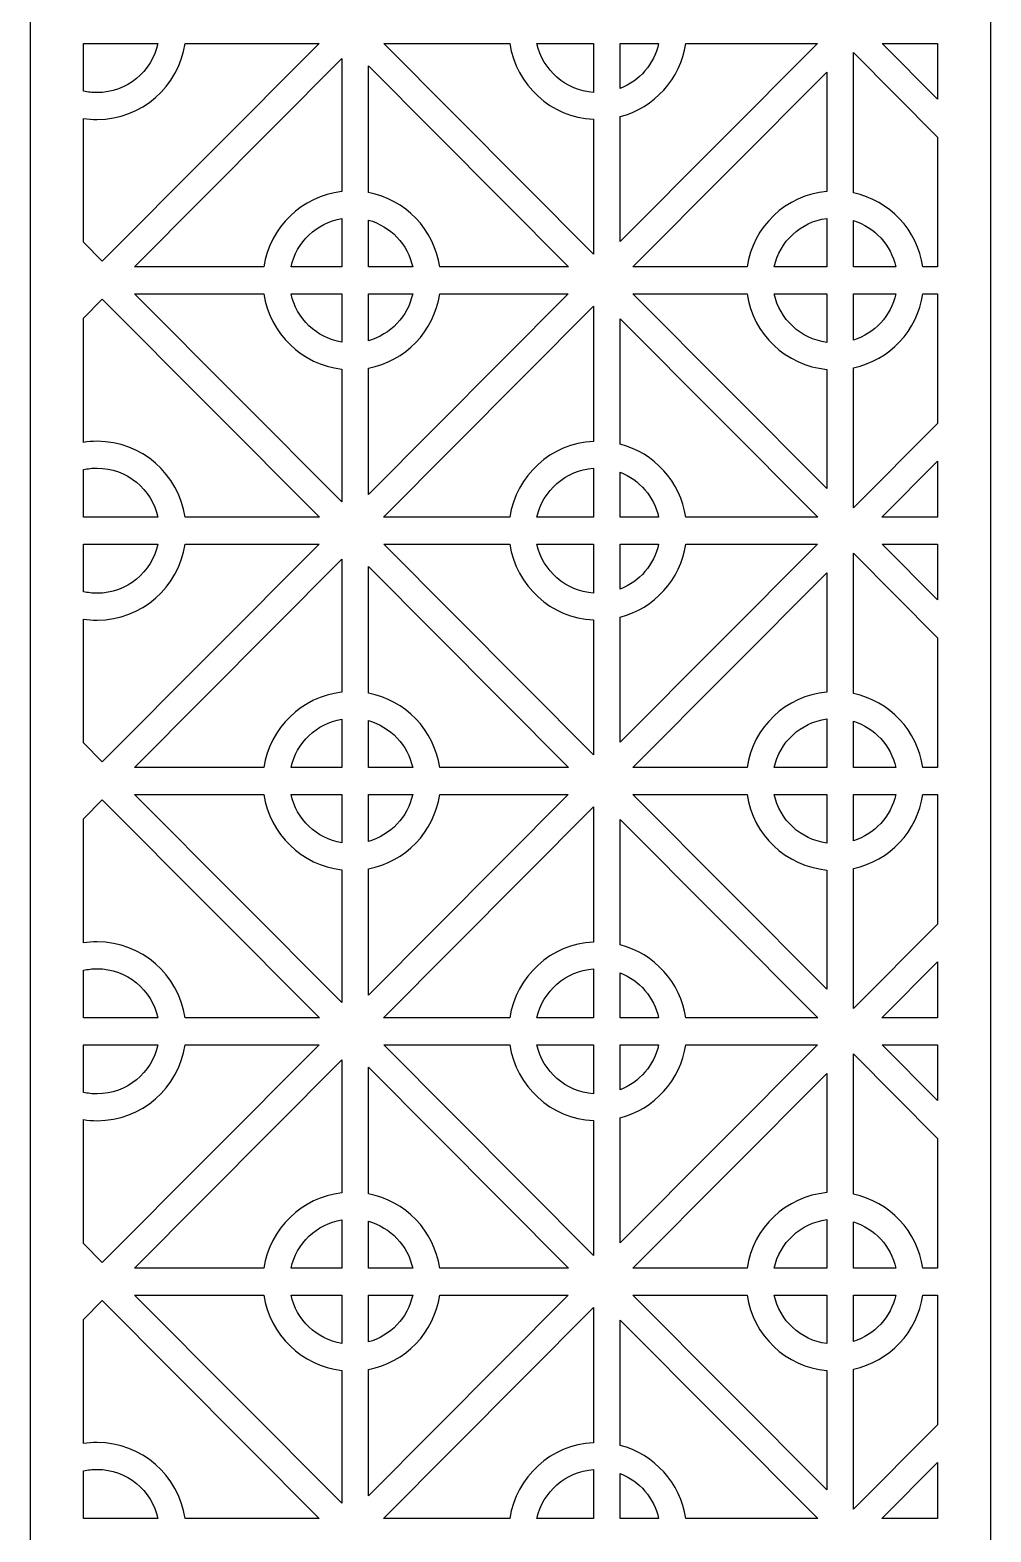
# Model space of a CAD drawing. Header units: centimetres. Extents: x -8.5 to 0.2, y -11.2 to 12.7.
# Drawn here: x -3.7 to 0.19, y 1.13 to 7.23 of the extents above; entities that cross this region are included whole.
import ezdxf

# ---------------------------------------------------------------- set-up
doc = ezdxf.new("R2010")
doc.units = ezdxf.units.CM
doc.header["$MEASUREMENT"] = 0
doc.layers.add('layer 1', color=7, linetype='Continuous')

msp = doc.modelspace()

# ---------------------------------------------------------------- linework, layer by layer
at = {"layer": 'layer 1', "color": 114}
for points, knots in [([(-3.70413, -11.21428), (-3.70413, -11.21428), (-3.70413, 12.68389), (-3.70413, 12.68389), (-3.70413, 12.68389), (-3.70413, 12.68389), (0.19466, 12.68389), (0.19466, 12.68389), (0.19466, 12.68389), (0.19466, 12.68389), (0.19466, -11.21428), (0.19466, -11.21428), (0.19466, -11.21428), (0.19466, -11.21428), (-3.70413, -11.21428), (-3.70413, -11.21428)], [0, 0, 0, 0, 0.2, 0.2, 0.2, 0.2, 0.4, 0.4, 0.4, 0.4, 0.6, 0.6, 0.6, 0.6, 1, 1, 1, 1]), ([(-3.18511, 7.17312), (-3.18511, 7.17312), (-3.48753, 7.17312), (-3.48753, 7.17312), (-3.48753, 7.17312), (-3.48753, 7.17312), (-3.48753, 6.97983), (-3.48753, 6.97983), (-3.48753, 6.97983), (-3.46965, 6.9758), (-3.45106, 6.97366), (-3.43198, 6.97366), (-3.43198, 6.97366), (-3.31103, 6.97366), (-3.20991, 7.05908), (-3.18511, 7.17312)], [0, 0, 0, 0, 0.2, 0.2, 0.2, 0.2, 0.4, 0.4, 0.4, 0.4, 0.6, 0.6, 0.6, 0.6, 1, 1, 1, 1]), ([(-3.48753, 6.36642), (-3.48753, 6.36642), (-3.41104, 6.28957), (-3.41104, 6.28957), (-3.41104, 6.28957), (-3.41104, 6.28957), (-2.53151, 7.17312), (-2.53151, 7.17312), (-2.53151, 7.17312), (-2.53151, 7.17312), (-3.07502, 7.17312), (-3.07502, 7.17312), (-3.07502, 7.17312), (-3.10116, 6.99866), (-3.25104, 6.86487), (-3.43198, 6.86487), (-3.43198, 6.86487), (-3.45087, 6.86487), (-3.46942, 6.86633), (-3.48753, 6.86914), (-3.48753, 6.86914), (-3.48753, 6.86914), (-3.48753, 6.36642), (-3.48753, 6.36642)], [0, 0, 0, 0, 0.1428571, 0.1428571, 0.1428571, 0.1428571, 0.2857143, 0.2857143, 0.2857143, 0.2857143, 0.4285714, 0.4285714, 0.4285714, 0.4285714, 0.5714286, 0.5714286, 0.5714286, 0.5714286, 0.7142857, 0.7142857, 0.7142857, 0.7142857, 1, 1, 1, 1]), ([(-1.75745, 7.17312), (-1.75745, 7.17312), (-2.26863, 7.17312), (-2.26863, 7.17312), (-2.26863, 7.17312), (-2.26863, 7.17312), (-1.41796, 6.31856), (-1.41796, 6.31856), (-1.41796, 6.31856), (-1.41796, 6.31856), (-1.41796, 6.8653), (-1.41796, 6.8653), (-1.41796, 6.8653), (-1.591, 6.87358), (-1.73216, 7.00431), (-1.75745, 7.17312)], [0, 0, 0, 0, 0.2, 0.2, 0.2, 0.2, 0.4, 0.4, 0.4, 0.4, 0.6, 0.6, 0.6, 0.6, 1, 1, 1, 1]), ([(-1.41796, 7.17312), (-1.41796, 7.17312), (-1.64736, 7.17312), (-1.64736, 7.17312), (-1.64736, 7.17312), (-1.62376, 7.06461), (-1.53108, 6.98204), (-1.41796, 6.97428), (-1.41796, 6.97428), (-1.41796, 6.97428), (-1.41796, 7.17312), (-1.41796, 7.17312)], [0, 0, 0, 0, 0.25, 0.25, 0.25, 0.25, 0.5, 0.5, 0.5, 0.5, 1, 1, 1, 1]), ([(-1.15363, 7.17312), (-1.15363, 7.17312), (-1.30966, 7.17312), (-1.30966, 7.17312), (-1.30966, 7.17312), (-1.30966, 7.17312), (-1.30966, 6.99058), (-1.30966, 6.99058), (-1.30966, 6.99058), (-1.23136, 7.02091), (-1.17186, 7.08927), (-1.15363, 7.17312)], [0, 0, 0, 0, 0.25, 0.25, 0.25, 0.25, 0.5, 0.5, 0.5, 0.5, 1, 1, 1, 1]), ([(-0.50958, 7.17312), (-0.50958, 7.17312), (-1.04354, 7.17312), (-1.04354, 7.17312), (-1.04354, 7.17312), (-1.06514, 7.02892), (-1.1713, 6.9125), (-1.30966, 6.87646), (-1.30966, 6.87646), (-1.30966, 6.87646), (-1.30966, 6.36939), (-1.30966, 6.36939), (-1.30966, 6.36939), (-1.30966, 6.36939), (-0.50958, 7.17312), (-0.50958, 7.17312)], [0, 0, 0, 0, 0.2, 0.2, 0.2, 0.2, 0.4, 0.4, 0.4, 0.4, 0.6, 0.6, 0.6, 0.6, 1, 1, 1, 1]), ([(-0.02194, 6.79347), (-0.02194, 6.79347), (-0.36357, 7.13666), (-0.36357, 7.13666), (-0.36357, 7.13666), (-0.36357, 7.13666), (-0.36357, 6.56685), (-0.36357, 6.56685), (-0.36357, 6.56685), (-0.21736, 6.53595), (-0.1037, 6.41616), (-0.08126, 6.26638), (-0.08126, 6.26638), (-0.08126, 6.26638), (-0.02194, 6.26638), (-0.02194, 6.26638), (-0.02194, 6.26638), (-0.02194, 6.26638), (-0.02194, 6.79347), (-0.02194, 6.79347)], [0, 0, 0, 0, 0.1666667, 0.1666667, 0.1666667, 0.1666667, 0.3333333, 0.3333333, 0.3333333, 0.3333333, 0.5, 0.5, 0.5, 0.5, 0.6666667, 0.6666667, 0.6666667, 0.6666667, 1, 1, 1, 1]), ([(-0.02194, 7.17312), (-0.02194, 7.17312), (-0.2467, 7.17312), (-0.2467, 7.17312), (-0.2467, 7.17312), (-0.2467, 7.17312), (-0.02194, 6.94733), (-0.02194, 6.94733), (-0.02194, 6.94733), (-0.02194, 6.94733), (-0.02194, 7.17312), (-0.02194, 7.17312)], [0, 0, 0, 0, 0.25, 0.25, 0.25, 0.25, 0.5, 0.5, 0.5, 0.5, 1, 1, 1, 1]), ([(-3.28096, 6.26638), (-3.28096, 6.26638), (-2.75537, 6.26638), (-2.75537, 6.26638), (-2.75537, 6.26638), (-2.73125, 6.42736), (-2.60176, 6.55369), (-2.43973, 6.57225), (-2.43973, 6.57225), (-2.43973, 6.57225), (-2.43973, 7.11146), (-2.43973, 7.11146), (-2.43973, 7.11146), (-2.43973, 7.11146), (-3.28096, 6.26638), (-3.28096, 6.26638)], [0, 0, 0, 0, 0.2, 0.2, 0.2, 0.2, 0.4, 0.4, 0.4, 0.4, 0.6, 0.6, 0.6, 0.6, 1, 1, 1, 1]), ([(-2.04146, 6.26638), (-2.04146, 6.26638), (-1.51918, 6.26638), (-1.51918, 6.26638), (-1.51918, 6.26638), (-1.51918, 6.26638), (-2.33143, 7.08235), (-2.33143, 7.08235), (-2.33143, 7.08235), (-2.33143, 7.08235), (-2.33143, 6.56837), (-2.33143, 6.56837), (-2.33143, 6.56837), (-2.18155, 6.54011), (-2.06429, 6.41877), (-2.04146, 6.26638)], [0, 0, 0, 0, 0.2, 0.2, 0.2, 0.2, 0.4, 0.4, 0.4, 0.4, 0.6, 0.6, 0.6, 0.6, 1, 1, 1, 1]), ([(-1.25903, 6.26638), (-1.25903, 6.26638), (-0.79517, 6.26638), (-0.79517, 6.26638), (-0.79517, 6.26638), (-0.77067, 6.42989), (-0.63746, 6.55766), (-0.47187, 6.57305), (-0.47187, 6.57305), (-0.47187, 6.57305), (-0.47187, 7.05714), (-0.47187, 7.05714), (-0.47187, 7.05714), (-0.47187, 7.05714), (-1.25903, 6.26638), (-1.25903, 6.26638)], [0, 0, 0, 0, 0.2, 0.2, 0.2, 0.2, 0.4, 0.4, 0.4, 0.4, 0.6, 0.6, 0.6, 0.6, 1, 1, 1, 1]), ([(-2.64528, 6.26638), (-2.64528, 6.26638), (-2.43973, 6.26638), (-2.43973, 6.26638), (-2.43973, 6.26638), (-2.43973, 6.26638), (-2.43973, 6.46244), (-2.43973, 6.46244), (-2.43973, 6.46244), (-2.54186, 6.44556), (-2.62336, 6.36715), (-2.64528, 6.26638)], [0, 0, 0, 0, 0.25, 0.25, 0.25, 0.25, 0.5, 0.5, 0.5, 0.5, 1, 1, 1, 1]), ([(-0.68507, 6.26638), (-0.68507, 6.26638), (-0.47187, 6.26638), (-0.47187, 6.26638), (-0.47187, 6.26638), (-0.47187, 6.26638), (-0.47187, 6.46359), (-0.47187, 6.46359), (-0.47187, 6.46359), (-0.57756, 6.44945), (-0.66262, 6.36966), (-0.68507, 6.26638)], [0, 0, 0, 0, 0.25, 0.25, 0.25, 0.25, 0.5, 0.5, 0.5, 0.5, 1, 1, 1, 1]), ([(-2.33143, 6.26638), (-2.33143, 6.26638), (-2.15155, 6.26638), (-2.15155, 6.26638), (-2.15155, 6.26638), (-2.1716, 6.35856), (-2.2415, 6.43201), (-2.33143, 6.4568), (-2.33143, 6.4568), (-2.33143, 6.4568), (-2.33143, 6.26638), (-2.33143, 6.26638)], [0, 0, 0, 0, 0.25, 0.25, 0.25, 0.25, 0.5, 0.5, 0.5, 0.5, 1, 1, 1, 1]), ([(-0.36357, 6.45457), (-0.36357, 6.45457), (-0.36357, 6.26638), (-0.36357, 6.26638), (-0.36357, 6.26638), (-0.36357, 6.26638), (-0.19135, 6.26638), (-0.19135, 6.26638), (-0.19135, 6.26638), (-0.21082, 6.35592), (-0.27733, 6.42781), (-0.36357, 6.45457)], [0, 0, 0, 0, 0.25, 0.25, 0.25, 0.25, 0.5, 0.5, 0.5, 0.5, 1, 1, 1, 1]), ([(-2.75537, 6.15759), (-2.75537, 6.15759), (-3.27965, 6.15759), (-3.27965, 6.15759), (-3.27965, 6.15759), (-3.27965, 6.15759), (-2.43973, 5.31384), (-2.43973, 5.31384), (-2.43973, 5.31384), (-2.43973, 5.31384), (-2.43973, 5.85171), (-2.43973, 5.85171), (-2.43973, 5.85171), (-2.60176, 5.87027), (-2.73125, 5.99661), (-2.75537, 6.15759)], [0, 0, 0, 0, 0.2, 0.2, 0.2, 0.2, 0.4, 0.4, 0.4, 0.4, 0.6, 0.6, 0.6, 0.6, 1, 1, 1, 1]), ([(-2.43973, 6.15759), (-2.43973, 6.15759), (-2.64528, 6.15759), (-2.64528, 6.15759), (-2.64528, 6.15759), (-2.62336, 6.05681), (-2.54186, 5.97841), (-2.43973, 5.96153), (-2.43973, 5.96153), (-2.43973, 5.96153), (-2.43973, 6.15759), (-2.43973, 6.15759)], [0, 0, 0, 0, 0.25, 0.25, 0.25, 0.25, 0.5, 0.5, 0.5, 0.5, 1, 1, 1, 1]), ([(-2.15155, 6.15759), (-2.15155, 6.15759), (-2.33143, 6.15759), (-2.33143, 6.15759), (-2.33143, 6.15759), (-2.33143, 6.15759), (-2.33143, 5.96717), (-2.33143, 5.96717), (-2.33143, 5.96717), (-2.2415, 5.99195), (-2.1716, 6.06541), (-2.15155, 6.15759)], [0, 0, 0, 0, 0.25, 0.25, 0.25, 0.25, 0.5, 0.5, 0.5, 0.5, 1, 1, 1, 1]), ([(-1.52049, 6.15759), (-1.52049, 6.15759), (-2.04146, 6.15759), (-2.04146, 6.15759), (-2.04146, 6.15759), (-2.06429, 6.0052), (-2.18155, 5.88386), (-2.33143, 5.85559), (-2.33143, 5.85559), (-2.33143, 5.85559), (-2.33143, 5.34294), (-2.33143, 5.34294), (-2.33143, 5.34294), (-2.33143, 5.34294), (-1.52049, 6.15759), (-1.52049, 6.15759)], [0, 0, 0, 0, 0.2, 0.2, 0.2, 0.2, 0.4, 0.4, 0.4, 0.4, 0.6, 0.6, 0.6, 0.6, 1, 1, 1, 1]), ([(-0.79517, 6.15759), (-0.79517, 6.15759), (-1.25772, 6.15759), (-1.25772, 6.15759), (-1.25772, 6.15759), (-1.25772, 6.15759), (-0.47187, 5.36815), (-0.47187, 5.36815), (-0.47187, 5.36815), (-0.47187, 5.36815), (-0.47187, 5.85092), (-0.47187, 5.85092), (-0.47187, 5.85092), (-0.63746, 5.86631), (-0.77067, 5.99408), (-0.79517, 6.15759)], [0, 0, 0, 0, 0.2, 0.2, 0.2, 0.2, 0.4, 0.4, 0.4, 0.4, 0.6, 0.6, 0.6, 0.6, 1, 1, 1, 1]), ([(-0.47187, 6.15759), (-0.47187, 6.15759), (-0.68508, 6.15759), (-0.68508, 6.15759), (-0.68508, 6.15759), (-0.66262, 6.05431), (-0.57756, 5.97452), (-0.47187, 5.96038), (-0.47187, 5.96038), (-0.47187, 5.96038), (-0.47187, 6.15759), (-0.47187, 6.15759)], [0, 0, 0, 0, 0.25, 0.25, 0.25, 0.25, 0.5, 0.5, 0.5, 0.5, 1, 1, 1, 1]), ([(-0.19135, 6.15759), (-0.19135, 6.15759), (-0.36357, 6.15759), (-0.36357, 6.15759), (-0.36357, 6.15759), (-0.36357, 6.15759), (-0.36357, 5.9694), (-0.36357, 5.9694), (-0.36357, 5.9694), (-0.27734, 5.99616), (-0.21082, 6.06805), (-0.19135, 6.15759)], [0, 0, 0, 0, 0.25, 0.25, 0.25, 0.25, 0.5, 0.5, 0.5, 0.5, 1, 1, 1, 1]), ([(-0.02194, 6.15759), (-0.02194, 6.15759), (-0.08126, 6.15759), (-0.08126, 6.15759), (-0.08126, 6.15759), (-0.1037, 6.00781), (-0.21736, 5.88802), (-0.36357, 5.85712), (-0.36357, 5.85712), (-0.36357, 5.85712), (-0.36357, 5.28863), (-0.36357, 5.28863), (-0.36357, 5.28863), (-0.36357, 5.28863), (-0.02194, 5.63182), (-0.02194, 5.63182), (-0.02194, 5.63182), (-0.02194, 5.63182), (-0.02194, 6.15759), (-0.02194, 6.15759)], [0, 0, 0, 0, 0.1666667, 0.1666667, 0.1666667, 0.1666667, 0.3333333, 0.3333333, 0.3333333, 0.3333333, 0.5, 0.5, 0.5, 0.5, 0.6666667, 0.6666667, 0.6666667, 0.6666667, 1, 1, 1, 1]), ([(-3.07502, 5.25085), (-3.07502, 5.25085), (-2.53019, 5.25085), (-2.53019, 5.25085), (-2.53019, 5.25085), (-2.53019, 5.25085), (-3.41104, 6.13572), (-3.41104, 6.13572), (-3.41104, 6.13572), (-3.41104, 6.13572), (-3.48753, 6.05887), (-3.48753, 6.05887), (-3.48753, 6.05887), (-3.48753, 6.05887), (-3.48753, 5.55483), (-3.48753, 5.55483), (-3.48753, 5.55483), (-3.46942, 5.55764), (-3.45087, 5.5591), (-3.43198, 5.5591), (-3.43198, 5.5591), (-3.25104, 5.5591), (-3.10116, 5.4253), (-3.07502, 5.25085)], [0, 0, 0, 0, 0.1428571, 0.1428571, 0.1428571, 0.1428571, 0.2857143, 0.2857143, 0.2857143, 0.2857143, 0.4285714, 0.4285714, 0.4285714, 0.4285714, 0.5714286, 0.5714286, 0.5714286, 0.5714286, 0.7142857, 0.7142857, 0.7142857, 0.7142857, 1, 1, 1, 1]), ([(-2.26995, 5.25085), (-2.26995, 5.25085), (-1.75745, 5.25085), (-1.75745, 5.25085), (-1.75745, 5.25085), (-1.73216, 5.41966), (-1.591, 5.55039), (-1.41796, 5.55867), (-1.41796, 5.55867), (-1.41796, 5.55867), (-1.41796, 6.10673), (-1.41796, 6.10673), (-1.41796, 6.10673), (-1.41796, 6.10673), (-2.26995, 5.25085), (-2.26995, 5.25085)], [0, 0, 0, 0, 0.2, 0.2, 0.2, 0.2, 0.4, 0.4, 0.4, 0.4, 0.6, 0.6, 0.6, 0.6, 1, 1, 1, 1]), ([(-1.04354, 5.25085), (-1.04354, 5.25085), (-0.50826, 5.25085), (-0.50826, 5.25085), (-0.50826, 5.25085), (-0.50826, 5.25085), (-1.30966, 6.0559), (-1.30966, 6.0559), (-1.30966, 6.0559), (-1.30966, 6.0559), (-1.30966, 5.54751), (-1.30966, 5.54751), (-1.30966, 5.54751), (-1.1713, 5.51147), (-1.06514, 5.39505), (-1.04354, 5.25085)], [0, 0, 0, 0, 0.2, 0.2, 0.2, 0.2, 0.4, 0.4, 0.4, 0.4, 0.6, 0.6, 0.6, 0.6, 1, 1, 1, 1]), ([(-3.48753, 5.25085), (-3.48753, 5.25085), (-3.18511, 5.25085), (-3.18511, 5.25085), (-3.18511, 5.25085), (-3.20991, 5.36489), (-3.31103, 5.45031), (-3.43198, 5.45031), (-3.43198, 5.45031), (-3.45106, 5.45031), (-3.46965, 5.44816), (-3.48753, 5.44413), (-3.48753, 5.44413), (-3.48753, 5.44413), (-3.48753, 5.25085), (-3.48753, 5.25085)], [0, 0, 0, 0, 0.2, 0.2, 0.2, 0.2, 0.4, 0.4, 0.4, 0.4, 0.6, 0.6, 0.6, 0.6, 1, 1, 1, 1]), ([(-1.64736, 5.25085), (-1.64736, 5.25085), (-1.41796, 5.25085), (-1.41796, 5.25085), (-1.41796, 5.25085), (-1.41796, 5.25085), (-1.41796, 5.44969), (-1.41796, 5.44969), (-1.41796, 5.44969), (-1.53108, 5.44193), (-1.62376, 5.35935), (-1.64736, 5.25085)], [0, 0, 0, 0, 0.25, 0.25, 0.25, 0.25, 0.5, 0.5, 0.5, 0.5, 1, 1, 1, 1]), ([(-1.30966, 5.25085), (-1.30966, 5.25085), (-1.15363, 5.25085), (-1.15363, 5.25085), (-1.15363, 5.25085), (-1.17187, 5.3347), (-1.23136, 5.40306), (-1.30966, 5.43338), (-1.30966, 5.43338), (-1.30966, 5.43338), (-1.30966, 5.25085), (-1.30966, 5.25085)], [0, 0, 0, 0, 0.25, 0.25, 0.25, 0.25, 0.5, 0.5, 0.5, 0.5, 1, 1, 1, 1]), ([(-0.02194, 5.47796), (-0.02194, 5.47796), (-0.24802, 5.25085), (-0.24802, 5.25085), (-0.24802, 5.25085), (-0.24802, 5.25085), (-0.02194, 5.25085), (-0.02194, 5.25085), (-0.02194, 5.25085), (-0.02194, 5.25085), (-0.02194, 5.47796), (-0.02194, 5.47796)], [0, 0, 0, 0, 0.25, 0.25, 0.25, 0.25, 0.5, 0.5, 0.5, 0.5, 1, 1, 1, 1]), ([(-3.18511, 5.14205), (-3.18511, 5.14205), (-3.48753, 5.14205), (-3.48753, 5.14205), (-3.48753, 5.14205), (-3.48753, 5.14205), (-3.48753, 4.94877), (-3.48753, 4.94877), (-3.48753, 4.94877), (-3.46965, 4.94474), (-3.45106, 4.9426), (-3.43198, 4.9426), (-3.43198, 4.9426), (-3.31103, 4.9426), (-3.20991, 5.02801), (-3.18511, 5.14205)], [0, 0, 0, 0, 0.2, 0.2, 0.2, 0.2, 0.4, 0.4, 0.4, 0.4, 0.6, 0.6, 0.6, 0.6, 1, 1, 1, 1]), ([(-3.48753, 4.33525), (-3.48753, 4.33525), (-3.41104, 4.25841), (-3.41104, 4.25841), (-3.41104, 4.25841), (-3.41104, 4.25841), (-2.53141, 5.14205), (-2.53141, 5.14205), (-2.53141, 5.14205), (-2.53141, 5.14205), (-3.07502, 5.14205), (-3.07502, 5.14205), (-3.07502, 5.14205), (-3.10116, 4.9676), (-3.25104, 4.8338), (-3.43198, 4.8338), (-3.43198, 4.8338), (-3.45087, 4.8338), (-3.46942, 4.83526), (-3.48753, 4.83808), (-3.48753, 4.83808), (-3.48753, 4.83808), (-3.48753, 4.33525), (-3.48753, 4.33525)], [0, 0, 0, 0, 0.1428571, 0.1428571, 0.1428571, 0.1428571, 0.2857143, 0.2857143, 0.2857143, 0.2857143, 0.4285714, 0.4285714, 0.4285714, 0.4285714, 0.5714286, 0.5714286, 0.5714286, 0.5714286, 0.7142857, 0.7142857, 0.7142857, 0.7142857, 1, 1, 1, 1]), ([(-1.75745, 5.14205), (-1.75745, 5.14205), (-2.26873, 5.14205), (-2.26873, 5.14205), (-2.26873, 5.14205), (-2.26873, 5.14205), (-1.41796, 4.28739), (-1.41796, 4.28739), (-1.41796, 4.28739), (-1.41796, 4.28739), (-1.41796, 4.83423), (-1.41796, 4.83423), (-1.41796, 4.83423), (-1.591, 4.84252), (-1.73216, 4.97324), (-1.75745, 5.14205)], [0, 0, 0, 0, 0.2, 0.2, 0.2, 0.2, 0.4, 0.4, 0.4, 0.4, 0.6, 0.6, 0.6, 0.6, 1, 1, 1, 1]), ([(-1.41796, 5.14205), (-1.41796, 5.14205), (-1.64736, 5.14205), (-1.64736, 5.14205), (-1.64736, 5.14205), (-1.62376, 5.03355), (-1.53108, 4.95097), (-1.41796, 4.94321), (-1.41796, 4.94321), (-1.41796, 4.94321), (-1.41796, 5.14205), (-1.41796, 5.14205)], [0, 0, 0, 0, 0.25, 0.25, 0.25, 0.25, 0.5, 0.5, 0.5, 0.5, 1, 1, 1, 1]), ([(-1.15363, 5.14205), (-1.15363, 5.14205), (-1.30966, 5.14205), (-1.30966, 5.14205), (-1.30966, 5.14205), (-1.30966, 5.14205), (-1.30966, 4.95952), (-1.30966, 4.95952), (-1.30966, 4.95952), (-1.23136, 4.98984), (-1.17186, 5.0582), (-1.15363, 5.14205)], [0, 0, 0, 0, 0.25, 0.25, 0.25, 0.25, 0.5, 0.5, 0.5, 0.5, 1, 1, 1, 1]), ([(-0.50948, 5.14205), (-0.50948, 5.14205), (-1.04354, 5.14205), (-1.04354, 5.14205), (-1.04354, 5.14205), (-1.06514, 4.99785), (-1.1713, 4.88143), (-1.30966, 4.84539), (-1.30966, 4.84539), (-1.30966, 4.84539), (-1.30966, 4.33822), (-1.30966, 4.33822), (-1.30966, 4.33822), (-1.30966, 4.33822), (-0.50948, 5.14205), (-0.50948, 5.14205)], [0, 0, 0, 0, 0.2, 0.2, 0.2, 0.2, 0.4, 0.4, 0.4, 0.4, 0.6, 0.6, 0.6, 0.6, 1, 1, 1, 1]), ([(-0.02194, 5.14205), (-0.02194, 5.14205), (-0.2468, 5.14205), (-0.2468, 5.14205), (-0.2468, 5.14205), (-0.2468, 5.14205), (-0.02194, 4.91616), (-0.02194, 4.91616), (-0.02194, 4.91616), (-0.02194, 4.91616), (-0.02194, 5.14205), (-0.02194, 5.14205)], [0, 0, 0, 0, 0.25, 0.25, 0.25, 0.25, 0.5, 0.5, 0.5, 0.5, 1, 1, 1, 1]), ([(-3.28086, 4.23532), (-3.28086, 4.23532), (-2.75537, 4.23532), (-2.75537, 4.23532), (-2.75537, 4.23532), (-2.73125, 4.3963), (-2.60176, 4.52263), (-2.43973, 4.54119), (-2.43973, 4.54119), (-2.43973, 4.54119), (-2.43973, 5.08029), (-2.43973, 5.08029), (-2.43973, 5.08029), (-2.43973, 5.08029), (-3.28086, 4.23532), (-3.28086, 4.23532)], [0, 0, 0, 0, 0.2, 0.2, 0.2, 0.2, 0.4, 0.4, 0.4, 0.4, 0.6, 0.6, 0.6, 0.6, 1, 1, 1, 1]), ([(-0.02194, 4.7623), (-0.02194, 4.7623), (-0.36357, 5.10549), (-0.36357, 5.10549), (-0.36357, 5.10549), (-0.36357, 5.10549), (-0.36357, 4.53578), (-0.36357, 4.53578), (-0.36357, 4.53578), (-0.21736, 4.50489), (-0.1037, 4.38509), (-0.08126, 4.23532), (-0.08126, 4.23532), (-0.08126, 4.23532), (-0.02194, 4.23532), (-0.02194, 4.23532), (-0.02194, 4.23532), (-0.02194, 4.23532), (-0.02194, 4.7623), (-0.02194, 4.7623)], [0, 0, 0, 0, 0.1666667, 0.1666667, 0.1666667, 0.1666667, 0.3333333, 0.3333333, 0.3333333, 0.3333333, 0.5, 0.5, 0.5, 0.5, 0.6666667, 0.6666667, 0.6666667, 0.6666667, 1, 1, 1, 1]), ([(-2.04146, 4.23532), (-2.04146, 4.23532), (-1.51928, 4.23532), (-1.51928, 4.23532), (-1.51928, 4.23532), (-1.51928, 4.23532), (-2.33143, 5.05118), (-2.33143, 5.05118), (-2.33143, 5.05118), (-2.33143, 5.05118), (-2.33143, 4.53731), (-2.33143, 4.53731), (-2.33143, 4.53731), (-2.18155, 4.50904), (-2.06429, 4.3877), (-2.04146, 4.23532)], [0, 0, 0, 0, 0.2, 0.2, 0.2, 0.2, 0.4, 0.4, 0.4, 0.4, 0.6, 0.6, 0.6, 0.6, 1, 1, 1, 1]), ([(-1.25893, 4.23532), (-1.25893, 4.23532), (-0.79517, 4.23532), (-0.79517, 4.23532), (-0.79517, 4.23532), (-0.77067, 4.39883), (-0.63746, 4.52659), (-0.47187, 4.54198), (-0.47187, 4.54198), (-0.47187, 4.54198), (-0.47187, 5.02598), (-0.47187, 5.02598), (-0.47187, 5.02598), (-0.47187, 5.02598), (-1.25893, 4.23532), (-1.25893, 4.23532)], [0, 0, 0, 0, 0.2, 0.2, 0.2, 0.2, 0.4, 0.4, 0.4, 0.4, 0.6, 0.6, 0.6, 0.6, 1, 1, 1, 1]), ([(-2.64528, 4.23532), (-2.64528, 4.23532), (-2.43973, 4.23532), (-2.43973, 4.23532), (-2.43973, 4.23532), (-2.43973, 4.23532), (-2.43973, 4.43137), (-2.43973, 4.43137), (-2.43973, 4.43137), (-2.54186, 4.41449), (-2.62336, 4.33609), (-2.64528, 4.23532)], [0, 0, 0, 0, 0.25, 0.25, 0.25, 0.25, 0.5, 0.5, 0.5, 0.5, 1, 1, 1, 1]), ([(-2.33143, 4.23532), (-2.33143, 4.23532), (-2.15155, 4.23532), (-2.15155, 4.23532), (-2.15155, 4.23532), (-2.1716, 4.32749), (-2.2415, 4.40095), (-2.33143, 4.42573), (-2.33143, 4.42573), (-2.33143, 4.42573), (-2.33143, 4.23532), (-2.33143, 4.23532)], [0, 0, 0, 0, 0.25, 0.25, 0.25, 0.25, 0.5, 0.5, 0.5, 0.5, 1, 1, 1, 1]), ([(-0.68507, 4.23532), (-0.68507, 4.23532), (-0.47187, 4.23532), (-0.47187, 4.23532), (-0.47187, 4.23532), (-0.47187, 4.23532), (-0.47187, 4.43252), (-0.47187, 4.43252), (-0.47187, 4.43252), (-0.57756, 4.41838), (-0.66262, 4.3386), (-0.68507, 4.23532)], [0, 0, 0, 0, 0.25, 0.25, 0.25, 0.25, 0.5, 0.5, 0.5, 0.5, 1, 1, 1, 1]), ([(-0.36357, 4.4235), (-0.36357, 4.4235), (-0.36357, 4.23532), (-0.36357, 4.23532), (-0.36357, 4.23532), (-0.36357, 4.23532), (-0.19135, 4.23532), (-0.19135, 4.23532), (-0.19135, 4.23532), (-0.21082, 4.32486), (-0.27733, 4.39675), (-0.36357, 4.4235)], [0, 0, 0, 0, 0.25, 0.25, 0.25, 0.25, 0.5, 0.5, 0.5, 0.5, 1, 1, 1, 1]), ([(-3.07502, 3.21978), (-3.07502, 3.21978), (-2.53029, 3.21978), (-2.53029, 3.21978), (-2.53029, 3.21978), (-2.53029, 3.21978), (-3.41104, 4.10455), (-3.41104, 4.10455), (-3.41104, 4.10455), (-3.41104, 4.10455), (-3.48753, 4.0277), (-3.48753, 4.0277), (-3.48753, 4.0277), (-3.48753, 4.0277), (-3.48753, 3.52376), (-3.48753, 3.52376), (-3.48753, 3.52376), (-3.46942, 3.52657), (-3.45087, 3.52803), (-3.43198, 3.52803), (-3.43198, 3.52803), (-3.25104, 3.52803), (-3.10116, 3.39424), (-3.07502, 3.21978)], [0, 0, 0, 0, 0.1428571, 0.1428571, 0.1428571, 0.1428571, 0.2857143, 0.2857143, 0.2857143, 0.2857143, 0.4285714, 0.4285714, 0.4285714, 0.4285714, 0.5714286, 0.5714286, 0.5714286, 0.5714286, 0.7142857, 0.7142857, 0.7142857, 0.7142857, 1, 1, 1, 1]), ([(-2.75537, 4.12652), (-2.75537, 4.12652), (-3.27975, 4.12652), (-3.27975, 4.12652), (-3.27975, 4.12652), (-3.27975, 4.12652), (-2.43973, 3.28267), (-2.43973, 3.28267), (-2.43973, 3.28267), (-2.43973, 3.28267), (-2.43973, 3.82065), (-2.43973, 3.82065), (-2.43973, 3.82065), (-2.60176, 3.83921), (-2.73125, 3.96554), (-2.75537, 4.12652)], [0, 0, 0, 0, 0.2, 0.2, 0.2, 0.2, 0.4, 0.4, 0.4, 0.4, 0.6, 0.6, 0.6, 0.6, 1, 1, 1, 1]), ([(-2.43973, 4.12652), (-2.43973, 4.12652), (-2.64528, 4.12652), (-2.64528, 4.12652), (-2.64528, 4.12652), (-2.62336, 4.02575), (-2.54186, 3.94734), (-2.43973, 3.93046), (-2.43973, 3.93046), (-2.43973, 3.93046), (-2.43973, 4.12652), (-2.43973, 4.12652)], [0, 0, 0, 0, 0.25, 0.25, 0.25, 0.25, 0.5, 0.5, 0.5, 0.5, 1, 1, 1, 1]), ([(-2.15155, 4.12652), (-2.15155, 4.12652), (-2.33143, 4.12652), (-2.33143, 4.12652), (-2.33143, 4.12652), (-2.33143, 4.12652), (-2.33143, 3.9361), (-2.33143, 3.9361), (-2.33143, 3.9361), (-2.2415, 3.96089), (-2.1716, 4.03435), (-2.15155, 4.12652)], [0, 0, 0, 0, 0.25, 0.25, 0.25, 0.25, 0.5, 0.5, 0.5, 0.5, 1, 1, 1, 1]), ([(-1.52039, 4.12652), (-1.52039, 4.12652), (-2.04146, 4.12652), (-2.04146, 4.12652), (-2.04146, 4.12652), (-2.06429, 3.97414), (-2.18155, 3.85279), (-2.33143, 3.82453), (-2.33143, 3.82453), (-2.33143, 3.82453), (-2.33143, 3.31177), (-2.33143, 3.31177), (-2.33143, 3.31177), (-2.33143, 3.31177), (-1.52039, 4.12652), (-1.52039, 4.12652)], [0, 0, 0, 0, 0.2, 0.2, 0.2, 0.2, 0.4, 0.4, 0.4, 0.4, 0.6, 0.6, 0.6, 0.6, 1, 1, 1, 1]), ([(-0.79517, 4.12652), (-0.79517, 4.12652), (-1.25782, 4.12652), (-1.25782, 4.12652), (-1.25782, 4.12652), (-1.25782, 4.12652), (-0.47187, 3.33698), (-0.47187, 3.33698), (-0.47187, 3.33698), (-0.47187, 3.33698), (-0.47187, 3.81985), (-0.47187, 3.81985), (-0.47187, 3.81985), (-0.63746, 3.83524), (-0.77067, 3.96301), (-0.79517, 4.12652)], [0, 0, 0, 0, 0.2, 0.2, 0.2, 0.2, 0.4, 0.4, 0.4, 0.4, 0.6, 0.6, 0.6, 0.6, 1, 1, 1, 1]), ([(-0.47187, 4.12652), (-0.47187, 4.12652), (-0.68508, 4.12652), (-0.68508, 4.12652), (-0.68508, 4.12652), (-0.66262, 4.02324), (-0.57756, 3.94345), (-0.47187, 3.92931), (-0.47187, 3.92931), (-0.47187, 3.92931), (-0.47187, 4.12652), (-0.47187, 4.12652)], [0, 0, 0, 0, 0.25, 0.25, 0.25, 0.25, 0.5, 0.5, 0.5, 0.5, 1, 1, 1, 1]), ([(-0.19135, 4.12652), (-0.19135, 4.12652), (-0.36357, 4.12652), (-0.36357, 4.12652), (-0.36357, 4.12652), (-0.36357, 4.12652), (-0.36357, 3.93833), (-0.36357, 3.93833), (-0.36357, 3.93833), (-0.27734, 3.96509), (-0.21082, 4.03698), (-0.19135, 4.12652)], [0, 0, 0, 0, 0.25, 0.25, 0.25, 0.25, 0.5, 0.5, 0.5, 0.5, 1, 1, 1, 1]), ([(-0.02194, 4.12652), (-0.02194, 4.12652), (-0.08126, 4.12652), (-0.08126, 4.12652), (-0.08126, 4.12652), (-0.1037, 3.97674), (-0.21736, 3.85695), (-0.36357, 3.82605), (-0.36357, 3.82605), (-0.36357, 3.82605), (-0.36357, 3.25746), (-0.36357, 3.25746), (-0.36357, 3.25746), (-0.36357, 3.25746), (-0.02194, 3.60065), (-0.02194, 3.60065), (-0.02194, 3.60065), (-0.02194, 3.60065), (-0.02194, 4.12652), (-0.02194, 4.12652)], [0, 0, 0, 0, 0.1666667, 0.1666667, 0.1666667, 0.1666667, 0.3333333, 0.3333333, 0.3333333, 0.3333333, 0.5, 0.5, 0.5, 0.5, 0.6666667, 0.6666667, 0.6666667, 0.6666667, 1, 1, 1, 1]), ([(-2.26985, 3.21978), (-2.26985, 3.21978), (-1.75745, 3.21978), (-1.75745, 3.21978), (-1.75745, 3.21978), (-1.73216, 3.38859), (-1.591, 3.51932), (-1.41796, 3.5276), (-1.41796, 3.5276), (-1.41796, 3.5276), (-1.41796, 4.07557), (-1.41796, 4.07557), (-1.41796, 4.07557), (-1.41796, 4.07557), (-2.26985, 3.21978), (-2.26985, 3.21978)], [0, 0, 0, 0, 0.2, 0.2, 0.2, 0.2, 0.4, 0.4, 0.4, 0.4, 0.6, 0.6, 0.6, 0.6, 1, 1, 1, 1]), ([(-1.04354, 3.21978), (-1.04354, 3.21978), (-0.50836, 3.21978), (-0.50836, 3.21978), (-0.50836, 3.21978), (-0.50836, 3.21978), (-1.30966, 4.02474), (-1.30966, 4.02474), (-1.30966, 4.02474), (-1.30966, 4.02474), (-1.30966, 3.51644), (-1.30966, 3.51644), (-1.30966, 3.51644), (-1.1713, 3.4804), (-1.06514, 3.36399), (-1.04354, 3.21978)], [0, 0, 0, 0, 0.2, 0.2, 0.2, 0.2, 0.4, 0.4, 0.4, 0.4, 0.6, 0.6, 0.6, 0.6, 1, 1, 1, 1]), ([(-3.48753, 3.21978), (-3.48753, 3.21978), (-3.18511, 3.21978), (-3.18511, 3.21978), (-3.18511, 3.21978), (-3.20991, 3.33382), (-3.31103, 3.41924), (-3.43198, 3.41924), (-3.43198, 3.41924), (-3.45106, 3.41924), (-3.46965, 3.4171), (-3.48753, 3.41307), (-3.48753, 3.41307), (-3.48753, 3.41307), (-3.48753, 3.21978), (-3.48753, 3.21978)], [0, 0, 0, 0, 0.2, 0.2, 0.2, 0.2, 0.4, 0.4, 0.4, 0.4, 0.6, 0.6, 0.6, 0.6, 1, 1, 1, 1]), ([(-1.64736, 3.21978), (-1.64736, 3.21978), (-1.41796, 3.21978), (-1.41796, 3.21978), (-1.41796, 3.21978), (-1.41796, 3.21978), (-1.41796, 3.41862), (-1.41796, 3.41862), (-1.41796, 3.41862), (-1.53108, 3.41086), (-1.62376, 3.32829), (-1.64736, 3.21978)], [0, 0, 0, 0, 0.25, 0.25, 0.25, 0.25, 0.5, 0.5, 0.5, 0.5, 1, 1, 1, 1]), ([(-0.02194, 3.4468), (-0.02194, 3.4468), (-0.24792, 3.21978), (-0.24792, 3.21978), (-0.24792, 3.21978), (-0.24792, 3.21978), (-0.02194, 3.21978), (-0.02194, 3.21978), (-0.02194, 3.21978), (-0.02194, 3.21978), (-0.02194, 3.4468), (-0.02194, 3.4468)], [0, 0, 0, 0, 0.25, 0.25, 0.25, 0.25, 0.5, 0.5, 0.5, 0.5, 1, 1, 1, 1]), ([(-1.30966, 3.21978), (-1.30966, 3.21978), (-1.15363, 3.21978), (-1.15363, 3.21978), (-1.15363, 3.21978), (-1.17187, 3.30363), (-1.23136, 3.37199), (-1.30966, 3.40232), (-1.30966, 3.40232), (-1.30966, 3.40232), (-1.30966, 3.21978), (-1.30966, 3.21978)], [0, 0, 0, 0, 0.25, 0.25, 0.25, 0.25, 0.5, 0.5, 0.5, 0.5, 1, 1, 1, 1]), ([(-3.18511, 3.11099), (-3.18511, 3.11099), (-3.48753, 3.11099), (-3.48753, 3.11099), (-3.48753, 3.11099), (-3.48753, 3.11099), (-3.48753, 2.9177), (-3.48753, 2.9177), (-3.48753, 2.9177), (-3.46965, 2.91367), (-3.45106, 2.91153), (-3.43198, 2.91153), (-3.43198, 2.91153), (-3.31103, 2.91153), (-3.20991, 2.99695), (-3.18511, 3.11099)], [0, 0, 0, 0, 0.2, 0.2, 0.2, 0.2, 0.4, 0.4, 0.4, 0.4, 0.6, 0.6, 0.6, 0.6, 1, 1, 1, 1]), ([(-3.48753, 2.30409), (-3.48753, 2.30409), (-3.41104, 2.22724), (-3.41104, 2.22724), (-3.41104, 2.22724), (-3.41104, 2.22724), (-2.53131, 3.11099), (-2.53131, 3.11099), (-2.53131, 3.11099), (-2.53131, 3.11099), (-3.07502, 3.11099), (-3.07502, 3.11099), (-3.07502, 3.11099), (-3.10116, 2.93653), (-3.25104, 2.80274), (-3.43198, 2.80274), (-3.43198, 2.80274), (-3.45087, 2.80274), (-3.46942, 2.8042), (-3.48753, 2.80701), (-3.48753, 2.80701), (-3.48753, 2.80701), (-3.48753, 2.30409), (-3.48753, 2.30409)], [0, 0, 0, 0, 0.1428571, 0.1428571, 0.1428571, 0.1428571, 0.2857143, 0.2857143, 0.2857143, 0.2857143, 0.4285714, 0.4285714, 0.4285714, 0.4285714, 0.5714286, 0.5714286, 0.5714286, 0.5714286, 0.7142857, 0.7142857, 0.7142857, 0.7142857, 1, 1, 1, 1]), ([(-1.75745, 3.11099), (-1.75745, 3.11099), (-2.26883, 3.11099), (-2.26883, 3.11099), (-2.26883, 3.11099), (-2.26883, 3.11099), (-1.41796, 2.25622), (-1.41796, 2.25622), (-1.41796, 2.25622), (-1.41796, 2.25622), (-1.41796, 2.80317), (-1.41796, 2.80317), (-1.41796, 2.80317), (-1.591, 2.81145), (-1.73216, 2.94218), (-1.75745, 3.11099)], [0, 0, 0, 0, 0.2, 0.2, 0.2, 0.2, 0.4, 0.4, 0.4, 0.4, 0.6, 0.6, 0.6, 0.6, 1, 1, 1, 1]), ([(-1.41796, 3.11099), (-1.41796, 3.11099), (-1.64736, 3.11099), (-1.64736, 3.11099), (-1.64736, 3.11099), (-1.62376, 3.00248), (-1.53108, 2.91991), (-1.41796, 2.91214), (-1.41796, 2.91214), (-1.41796, 2.91214), (-1.41796, 3.11099), (-1.41796, 3.11099)], [0, 0, 0, 0, 0.25, 0.25, 0.25, 0.25, 0.5, 0.5, 0.5, 0.5, 1, 1, 1, 1]), ([(-1.15363, 3.11099), (-1.15363, 3.11099), (-1.30966, 3.11099), (-1.30966, 3.11099), (-1.30966, 3.11099), (-1.30966, 3.11099), (-1.30966, 2.92845), (-1.30966, 2.92845), (-1.30966, 2.92845), (-1.23136, 2.95877), (-1.17186, 3.02714), (-1.15363, 3.11099)], [0, 0, 0, 0, 0.25, 0.25, 0.25, 0.25, 0.5, 0.5, 0.5, 0.5, 1, 1, 1, 1]), ([(-0.50938, 3.11099), (-0.50938, 3.11099), (-1.04354, 3.11099), (-1.04354, 3.11099), (-1.04354, 3.11099), (-1.06514, 2.96678), (-1.1713, 2.85037), (-1.30966, 2.81433), (-1.30966, 2.81433), (-1.30966, 2.81433), (-1.30966, 2.30705), (-1.30966, 2.30705), (-1.30966, 2.30705), (-1.30966, 2.30705), (-0.50938, 3.11099), (-0.50938, 3.11099)], [0, 0, 0, 0, 0.2, 0.2, 0.2, 0.2, 0.4, 0.4, 0.4, 0.4, 0.6, 0.6, 0.6, 0.6, 1, 1, 1, 1]), ([(-0.02194, 3.11099), (-0.02194, 3.11099), (-0.2469, 3.11099), (-0.2469, 3.11099), (-0.2469, 3.11099), (-0.2469, 3.11099), (-0.02194, 2.88499), (-0.02194, 2.88499), (-0.02194, 2.88499), (-0.02194, 2.88499), (-0.02194, 3.11099), (-0.02194, 3.11099)], [0, 0, 0, 0, 0.25, 0.25, 0.25, 0.25, 0.5, 0.5, 0.5, 0.5, 1, 1, 1, 1]), ([(-3.28076, 2.20425), (-3.28076, 2.20425), (-2.75537, 2.20425), (-2.75537, 2.20425), (-2.75537, 2.20425), (-2.73125, 2.36523), (-2.60176, 2.49156), (-2.43973, 2.51012), (-2.43973, 2.51012), (-2.43973, 2.51012), (-2.43973, 3.04912), (-2.43973, 3.04912), (-2.43973, 3.04912), (-2.43973, 3.04912), (-3.28076, 2.20425), (-3.28076, 2.20425)], [0, 0, 0, 0, 0.2, 0.2, 0.2, 0.2, 0.4, 0.4, 0.4, 0.4, 0.6, 0.6, 0.6, 0.6, 1, 1, 1, 1]), ([(-0.02194, 2.73114), (-0.02194, 2.73114), (-0.36357, 3.07433), (-0.36357, 3.07433), (-0.36357, 3.07433), (-0.36357, 3.07433), (-0.36357, 2.50471), (-0.36357, 2.50471), (-0.36357, 2.50471), (-0.21736, 2.47382), (-0.1037, 2.35402), (-0.08126, 2.20425), (-0.08126, 2.20425), (-0.08126, 2.20425), (-0.02194, 2.20425), (-0.02194, 2.20425), (-0.02194, 2.20425), (-0.02194, 2.20425), (-0.02194, 2.73114), (-0.02194, 2.73114)], [0, 0, 0, 0, 0.1666667, 0.1666667, 0.1666667, 0.1666667, 0.3333333, 0.3333333, 0.3333333, 0.3333333, 0.5, 0.5, 0.5, 0.5, 0.6666667, 0.6666667, 0.6666667, 0.6666667, 1, 1, 1, 1]), ([(-2.04146, 2.20425), (-2.04146, 2.20425), (-1.51938, 2.20425), (-1.51938, 2.20425), (-1.51938, 2.20425), (-1.51938, 2.20425), (-2.33143, 3.02001), (-2.33143, 3.02001), (-2.33143, 3.02001), (-2.33143, 3.02001), (-2.33143, 2.50624), (-2.33143, 2.50624), (-2.33143, 2.50624), (-2.18155, 2.47797), (-2.06429, 2.35663), (-2.04146, 2.20425)], [0, 0, 0, 0, 0.2, 0.2, 0.2, 0.2, 0.4, 0.4, 0.4, 0.4, 0.6, 0.6, 0.6, 0.6, 1, 1, 1, 1]), ([(-1.25883, 2.20425), (-1.25883, 2.20425), (-0.79517, 2.20425), (-0.79517, 2.20425), (-0.79517, 2.20425), (-0.77067, 2.36776), (-0.63746, 2.49553), (-0.47187, 2.51092), (-0.47187, 2.51092), (-0.47187, 2.51092), (-0.47187, 2.99481), (-0.47187, 2.99481), (-0.47187, 2.99481), (-0.47187, 2.99481), (-1.25883, 2.20425), (-1.25883, 2.20425)], [0, 0, 0, 0, 0.2, 0.2, 0.2, 0.2, 0.4, 0.4, 0.4, 0.4, 0.6, 0.6, 0.6, 0.6, 1, 1, 1, 1]), ([(-2.64528, 2.20425), (-2.64528, 2.20425), (-2.43973, 2.20425), (-2.43973, 2.20425), (-2.43973, 2.20425), (-2.43973, 2.20425), (-2.43973, 2.40031), (-2.43973, 2.40031), (-2.43973, 2.40031), (-2.54186, 2.38342), (-2.62336, 2.30502), (-2.64528, 2.20425)], [0, 0, 0, 0, 0.25, 0.25, 0.25, 0.25, 0.5, 0.5, 0.5, 0.5, 1, 1, 1, 1]), ([(-2.33143, 2.20425), (-2.33143, 2.20425), (-2.15155, 2.20425), (-2.15155, 2.20425), (-2.15155, 2.20425), (-2.1716, 2.29642), (-2.2415, 2.36988), (-2.33143, 2.39467), (-2.33143, 2.39467), (-2.33143, 2.39467), (-2.33143, 2.20425), (-2.33143, 2.20425)], [0, 0, 0, 0, 0.25, 0.25, 0.25, 0.25, 0.5, 0.5, 0.5, 0.5, 1, 1, 1, 1]), ([(-0.68507, 2.20425), (-0.68507, 2.20425), (-0.47187, 2.20425), (-0.47187, 2.20425), (-0.47187, 2.20425), (-0.47187, 2.20425), (-0.47187, 2.40146), (-0.47187, 2.40146), (-0.47187, 2.40146), (-0.57756, 2.38732), (-0.66262, 2.30753), (-0.68507, 2.20425)], [0, 0, 0, 0, 0.25, 0.25, 0.25, 0.25, 0.5, 0.5, 0.5, 0.5, 1, 1, 1, 1]), ([(-0.36357, 2.39244), (-0.36357, 2.39244), (-0.36357, 2.20425), (-0.36357, 2.20425), (-0.36357, 2.20425), (-0.36357, 2.20425), (-0.19135, 2.20425), (-0.19135, 2.20425), (-0.19135, 2.20425), (-0.21082, 2.29379), (-0.27733, 2.36568), (-0.36357, 2.39244)], [0, 0, 0, 0, 0.25, 0.25, 0.25, 0.25, 0.5, 0.5, 0.5, 0.5, 1, 1, 1, 1]), ([(-3.07502, 1.18872), (-3.07502, 1.18872), (-2.53039, 1.18872), (-2.53039, 1.18872), (-2.53039, 1.18872), (-2.53039, 1.18872), (-3.41104, 2.07338), (-3.41104, 2.07338), (-3.41104, 2.07338), (-3.41104, 2.07338), (-3.48753, 1.99654), (-3.48753, 1.99654), (-3.48753, 1.99654), (-3.48753, 1.99654), (-3.48753, 1.49269), (-3.48753, 1.49269), (-3.48753, 1.49269), (-3.46942, 1.4955), (-3.45087, 1.49697), (-3.43198, 1.49697), (-3.43198, 1.49697), (-3.25104, 1.49697), (-3.10116, 1.36317), (-3.07502, 1.18872)], [0, 0, 0, 0, 0.1428571, 0.1428571, 0.1428571, 0.1428571, 0.2857143, 0.2857143, 0.2857143, 0.2857143, 0.4285714, 0.4285714, 0.4285714, 0.4285714, 0.5714286, 0.5714286, 0.5714286, 0.5714286, 0.7142857, 0.7142857, 0.7142857, 0.7142857, 1, 1, 1, 1]), ([(-2.75537, 2.09545), (-2.75537, 2.09545), (-3.27985, 2.09545), (-3.27985, 2.09545), (-3.27985, 2.09545), (-3.27985, 2.09545), (-2.43973, 1.2515), (-2.43973, 1.2515), (-2.43973, 1.2515), (-2.43973, 1.2515), (-2.43973, 1.78958), (-2.43973, 1.78958), (-2.43973, 1.78958), (-2.60176, 1.80814), (-2.73125, 1.93447), (-2.75537, 2.09545)], [0, 0, 0, 0, 0.2, 0.2, 0.2, 0.2, 0.4, 0.4, 0.4, 0.4, 0.6, 0.6, 0.6, 0.6, 1, 1, 1, 1]), ([(-2.43973, 2.09545), (-2.43973, 2.09545), (-2.64528, 2.09545), (-2.64528, 2.09545), (-2.64528, 2.09545), (-2.62336, 1.99468), (-2.54186, 1.91628), (-2.43973, 1.89939), (-2.43973, 1.89939), (-2.43973, 1.89939), (-2.43973, 2.09545), (-2.43973, 2.09545)], [0, 0, 0, 0, 0.25, 0.25, 0.25, 0.25, 0.5, 0.5, 0.5, 0.5, 1, 1, 1, 1]), ([(-2.15155, 2.09545), (-2.15155, 2.09545), (-2.33143, 2.09545), (-2.33143, 2.09545), (-2.33143, 2.09545), (-2.33143, 2.09545), (-2.33143, 1.90503), (-2.33143, 1.90503), (-2.33143, 1.90503), (-2.2415, 1.92982), (-2.1716, 2.00328), (-2.15155, 2.09545)], [0, 0, 0, 0, 0.25, 0.25, 0.25, 0.25, 0.5, 0.5, 0.5, 0.5, 1, 1, 1, 1]), ([(-1.52029, 2.09545), (-1.52029, 2.09545), (-2.04146, 2.09545), (-2.04146, 2.09545), (-2.04146, 2.09545), (-2.06429, 1.94307), (-2.18155, 1.82173), (-2.33143, 1.79346), (-2.33143, 1.79346), (-2.33143, 1.79346), (-2.33143, 1.28061), (-2.33143, 1.28061), (-2.33143, 1.28061), (-2.33143, 1.28061), (-1.52029, 2.09545), (-1.52029, 2.09545)], [0, 0, 0, 0, 0.2, 0.2, 0.2, 0.2, 0.4, 0.4, 0.4, 0.4, 0.6, 0.6, 0.6, 0.6, 1, 1, 1, 1]), ([(-0.79517, 2.09545), (-0.79517, 2.09545), (-1.25792, 2.09545), (-1.25792, 2.09545), (-1.25792, 2.09545), (-1.25792, 2.09545), (-0.47187, 1.30581), (-0.47187, 1.30581), (-0.47187, 1.30581), (-0.47187, 1.30581), (-0.47187, 1.78878), (-0.47187, 1.78878), (-0.47187, 1.78878), (-0.63746, 1.80417), (-0.77067, 1.93194), (-0.79517, 2.09545)], [0, 0, 0, 0, 0.2, 0.2, 0.2, 0.2, 0.4, 0.4, 0.4, 0.4, 0.6, 0.6, 0.6, 0.6, 1, 1, 1, 1]), ([(-0.47187, 2.09545), (-0.47187, 2.09545), (-0.68508, 2.09545), (-0.68508, 2.09545), (-0.68508, 2.09545), (-0.66262, 1.99217), (-0.57756, 1.91238), (-0.47187, 1.89824), (-0.47187, 1.89824), (-0.47187, 1.89824), (-0.47187, 2.09545), (-0.47187, 2.09545)], [0, 0, 0, 0, 0.25, 0.25, 0.25, 0.25, 0.5, 0.5, 0.5, 0.5, 1, 1, 1, 1]), ([(-0.19135, 2.09545), (-0.19135, 2.09545), (-0.36357, 2.09545), (-0.36357, 2.09545), (-0.36357, 2.09545), (-0.36357, 2.09545), (-0.36357, 1.90726), (-0.36357, 1.90726), (-0.36357, 1.90726), (-0.27734, 1.93402), (-0.21082, 2.00591), (-0.19135, 2.09545)], [0, 0, 0, 0, 0.25, 0.25, 0.25, 0.25, 0.5, 0.5, 0.5, 0.5, 1, 1, 1, 1]), ([(-0.02194, 2.09545), (-0.02194, 2.09545), (-0.08126, 2.09545), (-0.08126, 2.09545), (-0.08126, 2.09545), (-0.1037, 1.94567), (-0.21736, 1.82588), (-0.36357, 1.79499), (-0.36357, 1.79499), (-0.36357, 1.79499), (-0.36357, 1.2263), (-0.36357, 1.2263), (-0.36357, 1.2263), (-0.36357, 1.2263), (-0.02194, 1.56949), (-0.02194, 1.56949), (-0.02194, 1.56949), (-0.02194, 1.56949), (-0.02194, 2.09545), (-0.02194, 2.09545)], [0, 0, 0, 0, 0.1666667, 0.1666667, 0.1666667, 0.1666667, 0.3333333, 0.3333333, 0.3333333, 0.3333333, 0.5, 0.5, 0.5, 0.5, 0.6666667, 0.6666667, 0.6666667, 0.6666667, 1, 1, 1, 1]), ([(-2.26975, 1.18872), (-2.26975, 1.18872), (-1.75745, 1.18872), (-1.75745, 1.18872), (-1.75745, 1.18872), (-1.73216, 1.35752), (-1.591, 1.48825), (-1.41796, 1.49654), (-1.41796, 1.49654), (-1.41796, 1.49654), (-1.41796, 2.0444), (-1.41796, 2.0444), (-1.41796, 2.0444), (-1.41796, 2.0444), (-2.26975, 1.18872), (-2.26975, 1.18872)], [0, 0, 0, 0, 0.2, 0.2, 0.2, 0.2, 0.4, 0.4, 0.4, 0.4, 0.6, 0.6, 0.6, 0.6, 1, 1, 1, 1]), ([(-1.04354, 1.18872), (-1.04354, 1.18872), (-0.50846, 1.18872), (-0.50846, 1.18872), (-0.50846, 1.18872), (-0.50846, 1.18872), (-1.30966, 1.99357), (-1.30966, 1.99357), (-1.30966, 1.99357), (-1.30966, 1.99357), (-1.30966, 1.48538), (-1.30966, 1.48538), (-1.30966, 1.48538), (-1.1713, 1.44933), (-1.06514, 1.33292), (-1.04354, 1.18872)], [0, 0, 0, 0, 0.2, 0.2, 0.2, 0.2, 0.4, 0.4, 0.4, 0.4, 0.6, 0.6, 0.6, 0.6, 1, 1, 1, 1]), ([(-0.02194, 1.41563), (-0.02194, 1.41563), (-0.24782, 1.18872), (-0.24782, 1.18872), (-0.24782, 1.18872), (-0.24782, 1.18872), (-0.02194, 1.18872), (-0.02194, 1.18872), (-0.02194, 1.18872), (-0.02194, 1.18872), (-0.02194, 1.41563), (-0.02194, 1.41563)], [0, 0, 0, 0, 0.25, 0.25, 0.25, 0.25, 0.5, 0.5, 0.5, 0.5, 1, 1, 1, 1]), ([(-3.48753, 1.18872), (-3.48753, 1.18872), (-3.18511, 1.18872), (-3.18511, 1.18872), (-3.18511, 1.18872), (-3.20991, 1.30276), (-3.31103, 1.38817), (-3.43198, 1.38817), (-3.43198, 1.38817), (-3.45106, 1.38817), (-3.46965, 1.38603), (-3.48753, 1.382), (-3.48753, 1.382), (-3.48753, 1.382), (-3.48753, 1.18872), (-3.48753, 1.18872)], [0, 0, 0, 0, 0.2, 0.2, 0.2, 0.2, 0.4, 0.4, 0.4, 0.4, 0.6, 0.6, 0.6, 0.6, 1, 1, 1, 1]), ([(-1.64736, 1.18872), (-1.64736, 1.18872), (-1.41796, 1.18872), (-1.41796, 1.18872), (-1.41796, 1.18872), (-1.41796, 1.18872), (-1.41796, 1.38756), (-1.41796, 1.38756), (-1.41796, 1.38756), (-1.53108, 1.37979), (-1.62376, 1.29722), (-1.64736, 1.18872)], [0, 0, 0, 0, 0.25, 0.25, 0.25, 0.25, 0.5, 0.5, 0.5, 0.5, 1, 1, 1, 1]), ([(-1.30966, 1.18872), (-1.30966, 1.18872), (-1.15363, 1.18872), (-1.15363, 1.18872), (-1.15363, 1.18872), (-1.17187, 1.27256), (-1.23136, 1.34093), (-1.30966, 1.37125), (-1.30966, 1.37125), (-1.30966, 1.37125), (-1.30966, 1.18872), (-1.30966, 1.18872)], [0, 0, 0, 0, 0.25, 0.25, 0.25, 0.25, 0.5, 0.5, 0.5, 0.5, 1, 1, 1, 1])]:
    msp.add_open_spline(points, degree=3, knots=knots, dxfattribs=at)

doc.saveas('drawing.dxf')
